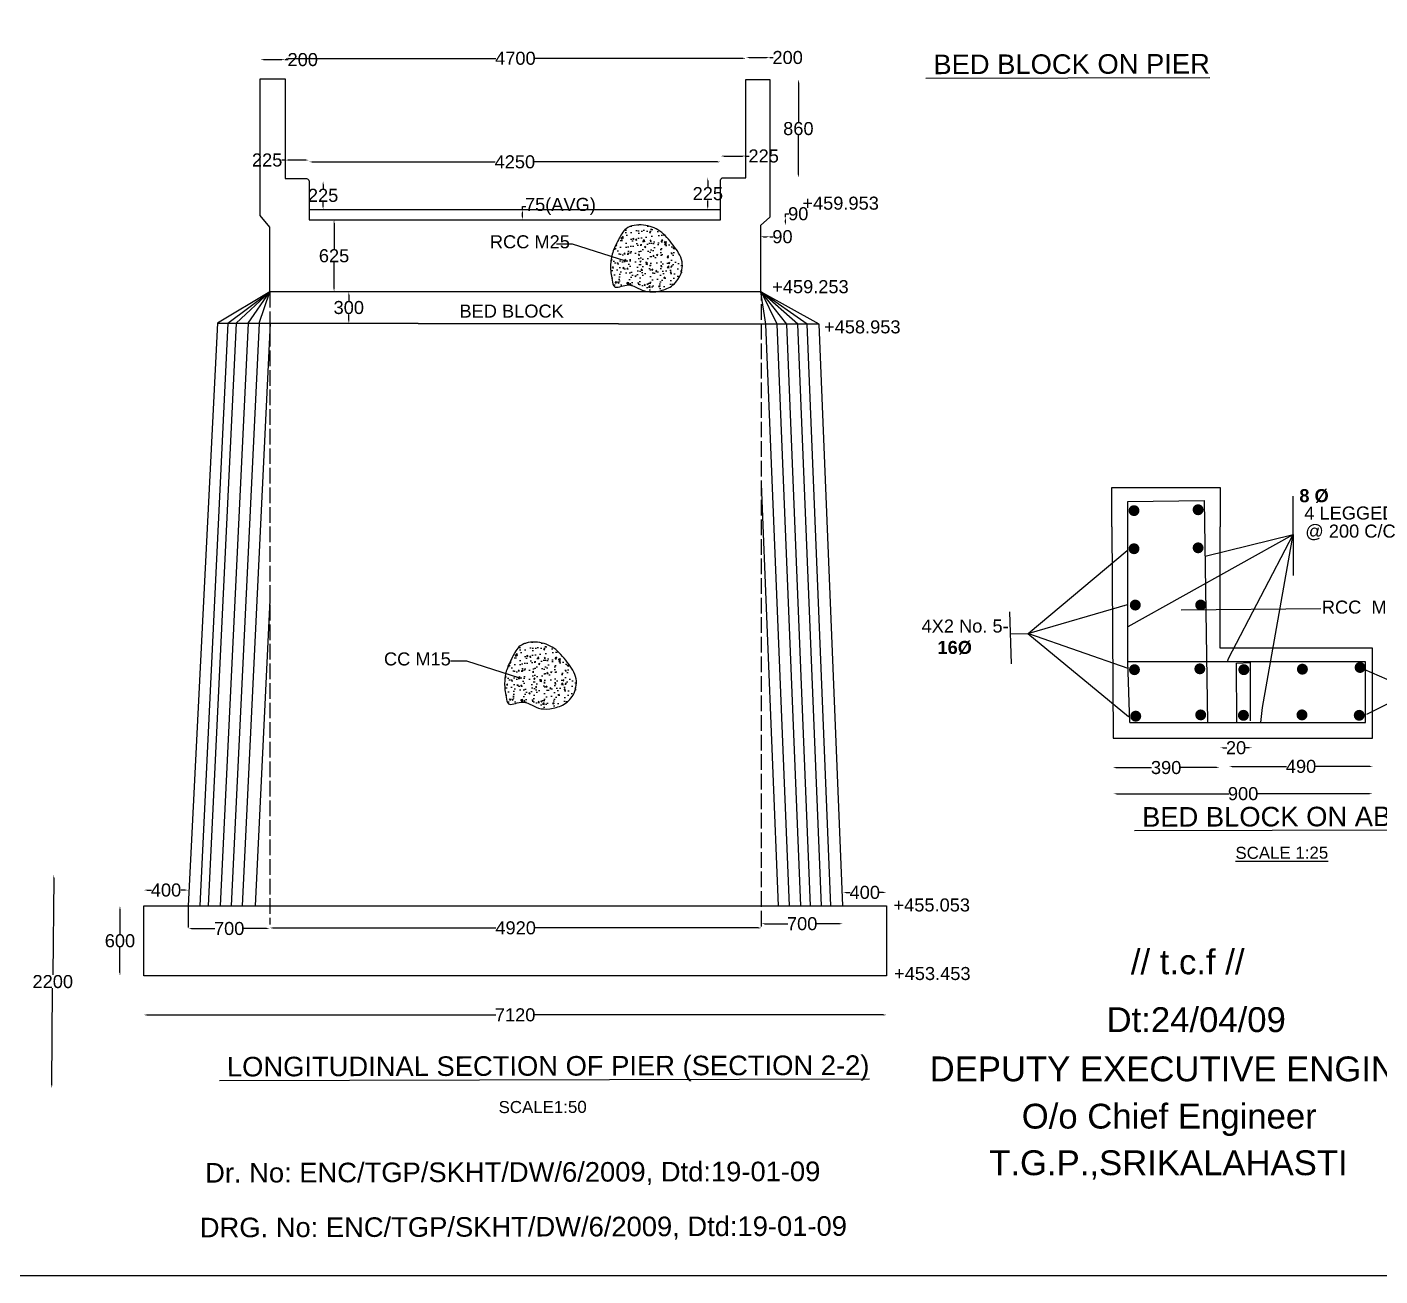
# Model space of a CAD drawing. Header units: inches. Extents: x 297824 to 324792, y -174349 to -157519.
# Drawn here: x 305214 to 315584, y -174349 to -164774 of the extents above; entities that cross this region are included whole.
import ezdxf

# ---------------------------------------------------------------- set-up
doc = ezdxf.new("R2010")
doc.units = ezdxf.units.IN
doc.header["$MEASUREMENT"] = 0
doc.linetypes.add('ACAD_ISO02W100', pattern=[15, 12, -3])
doc.layers.add('DRAWING', color=7, linetype='Continuous')
doc.layers.add('TEXT', color=7, linetype='Continuous')
doc.styles.get("Standard").update_dxf_attribs({"font": 'arial.ttf'})
doc.dimstyles.new('ST100', dxfattribs={"dimtxt": 100, "dimasz": 25, "dimexe": 0, "dimexo": 300, "dimgap": 0.09, "dimtad": 0, "dimtih": 1, "dimtoh": 1, "dimdec": 0, "dimzin": 0, "dimdsep": 46, "dimtxsty": 'Standard', "dimcen": 0, "dimse1": 1, "dimse2": 1, "dimadec": 0, "dimazin": 0, "dimtfac": 1, "dimtdec": 0, "dimtofl": 0, "dimtmove": 0, "dimatfit": 3, "dimfxl": 2000, "dimtolj": 1, "dimtzin": 0, "dimarcsym": 0})

# ---------------------------------------------------------------- blocks, each defined once
blk = doc.blocks.new('*D31')
at = {"layer": 'Defpoints', "color": 0, "ltscale": 0.4, "transparency": 16777216}
for p in [(313534, -170426), (314356, -170428), (314356, -170452)]:
    blk.add_point(p, dxfattribs=at)
at = {"layer": 'DRAWING', "color": 0, "lineweight": -2, "ltscale": 0.4, "transparency": 16777216}
for p, q in [((313559, -170452), (313834, -170452)), ((314331, -170452), (314055, -170452))]:
    blk.add_line(p, q, dxfattribs=at)
at = {"layer": 'DRAWING', "color": 0, "ltscale": 0.4, "transparency": 16777216}
for points in [[(313559, -170448), (313559, -170456), (313534, -170452)], [(314331, -170448), (314331, -170456), (314356, -170452)]]:
    blk.add_solid(points, dxfattribs=at)
at = {"layer": 'DRAWING', "color": 0, "ltscale": 0.4, "transparency": 16777216, "insert": (313945, -170452), "char_height": 100, "attachment_point": 5}
blk.add_mtext('\\A1;390', dxfattribs=at)
blk = doc.blocks.new('*D32')
at = {"layer": 'Defpoints', "color": 0, "ltscale": 0.4, "transparency": 16777216}
for p in [(314426, -170428), (315532, -170419), (315532, -170443)]:
    blk.add_point(p, dxfattribs=at)
at = {"layer": 'DRAWING', "color": 0, "lineweight": -2, "ltscale": 0.4, "transparency": 16777216}
for p, q in [((314451, -170443), (314867, -170443)), ((315507, -170443), (315092, -170443))]:
    blk.add_line(p, q, dxfattribs=at)
at = {"layer": 'DRAWING', "color": 0, "ltscale": 0.4, "transparency": 16777216}
for points in [[(314451, -170439), (314451, -170447), (314426, -170443)], [(315507, -170439), (315507, -170447), (315532, -170443)]]:
    blk.add_solid(points, dxfattribs=at)
at = {"layer": 'DRAWING', "color": 0, "ltscale": 0.4, "transparency": 16777216, "insert": (314979, -170443), "char_height": 100, "attachment_point": 5}
blk.add_mtext('\\A1;490', dxfattribs=at)
blk = doc.blocks.new('*D33')
at = {"layer": 'Defpoints', "color": 0, "ltscale": 0.4, "transparency": 16777216}
for p in [(314358, -170300), (314604, -170292), (314604, -170300)]:
    blk.add_point(p, dxfattribs=at)
at = {"layer": 'DRAWING', "color": 0, "lineweight": -2, "ltscale": 0.4, "transparency": 16777216}
for p, q in [((314383, -170300), (314409, -170300)), ((314579, -170300), (314553, -170300))]:
    blk.add_line(p, q, dxfattribs=at)
at = {"layer": 'DRAWING', "color": 0, "ltscale": 0.4, "transparency": 16777216}
for points in [[(314383, -170296), (314383, -170304), (314358, -170300)], [(314579, -170296), (314579, -170304), (314604, -170300)]]:
    blk.add_solid(points, dxfattribs=at)
at = {"layer": 'DRAWING', "color": 0, "ltscale": 0.4, "transparency": 16777216, "insert": (314481, -170300), "char_height": 100, "attachment_point": 5}
blk.add_mtext('\\A1;20', dxfattribs=at)
blk = doc.blocks.new('*D34')
at = {"layer": 'Defpoints', "color": 0, "ltscale": 0.4, "transparency": 16777216}
for p in [(313543, -170637), (315528, -170624), (315528, -170652)]:
    blk.add_point(p, dxfattribs=at)
at = {"layer": 'DRAWING', "color": 0, "lineweight": -2, "ltscale": 0.4, "transparency": 16777216}
for p, q in [((313568, -170653), (314425, -170652)), ((315503, -170652), (314646, -170652))]:
    blk.add_line(p, q, dxfattribs=at)
at = {"layer": 'DRAWING', "color": 0, "ltscale": 0.4, "transparency": 16777216}
for points in [[(313568, -170648), (313568, -170657), (313543, -170653)], [(315503, -170648), (315503, -170656), (315528, -170652)]]:
    blk.add_solid(points, dxfattribs=at)
at = {"layer": 'DRAWING', "color": 0, "ltscale": 0.4, "transparency": 16777216, "insert": (314535, -170652), "char_height": 100, "attachment_point": 5}
blk.add_mtext('\\A1;900', dxfattribs=at)
blk = doc.blocks.new('*D74')
at = {"layer": 'Defpoints', "color": 0, "ltscale": 0.4, "transparency": 16777216}
for p in [(305357, -171274), (305355, -172910), (305403, -172910)]:
    blk.add_point(p, dxfattribs=at)
at = {"layer": 'DRAWING', "color": 0, "lineweight": -2, "ltscale": 0.4, "transparency": 16777216}
for p, q in [((305418, -171300), (305411, -172041)), ((305403, -172885), (305410, -172144))]:
    blk.add_line(p, q, dxfattribs=at)
at = {"layer": 'DRAWING', "color": 0, "ltscale": 0.4, "transparency": 16777216}
for points in [[(305414, -171300), (305423, -171300), (305419, -171275)], [(305399, -172885), (305407, -172886), (305403, -172910)]]:
    blk.add_solid(points, dxfattribs=at)
at = {"layer": 'DRAWING', "color": 0, "ltscale": 0.4, "transparency": 16777216, "insert": (305411, -172093), "char_height": 100, "attachment_point": 5}
blk.add_mtext('\\A1;2200', dxfattribs=at)
blk = doc.blocks.new('*D84')
at = {"layer": 'Defpoints', "color": 0, "ltscale": 0.4, "transparency": 16777216}
for p in [(307375, -165956), (307483, -165956), (307484, -166174)]:
    blk.add_point(p, dxfattribs=at)
at = {"layer": 'DRAWING', "color": 0, "lineweight": -2, "ltscale": 0.4, "transparency": 16777216}
for p, q in [((307483, -165981), (307483, -166014)), ((307483, -166149), (307483, -166116))]:
    blk.add_line(p, q, dxfattribs=at)
at = {"layer": 'DRAWING', "color": 0, "ltscale": 0.4, "transparency": 16777216}
for points in [[(307479, -165981), (307487, -165981), (307483, -165956)], [(307479, -166149), (307487, -166149), (307483, -166174)]]:
    blk.add_solid(points, dxfattribs=at)
at = {"layer": 'DRAWING', "color": 0, "ltscale": 0.4, "transparency": 16777216, "insert": (307483, -166065), "char_height": 100, "attachment_point": 5}
blk.add_mtext('\\A1;225', dxfattribs=at)
blk = doc.blocks.new('*D85')
at = {"layer": 'Defpoints', "color": 0, "ltscale": 0.4, "transparency": 16777216}
for p in [(307191, -165794), (307191, -165936), (307375, -165956)]:
    blk.add_point(p, dxfattribs=at)
at = {"layer": 'DRAWING', "color": 0, "lineweight": -2, "ltscale": 0.4, "transparency": 16777216}
for p, q in [((307191, -165794), (307166, -165794)), ((307350, -165794), (307216, -165794))]:
    blk.add_line(p, q, dxfattribs=at)
at = {"layer": 'DRAWING', "color": 0, "ltscale": 0.4, "transparency": 16777216}
for points in [[(307216, -165790), (307216, -165798), (307191, -165794)], [(307350, -165790), (307350, -165798), (307375, -165794)]]:
    blk.add_solid(points, dxfattribs=at)
at = {"layer": 'DRAWING', "color": 0, "ltscale": 0.4, "transparency": 16777216, "insert": (307054, -165794), "char_height": 100, "attachment_point": 5}
blk.add_mtext('\\A1;225', dxfattribs=at)
blk = doc.blocks.new('*D86')
at = {"layer": 'Defpoints', "color": 0, "ltscale": 0.4, "transparency": 16777216}
for p in [(307375, -165794), (310530, -165808), (310530, -165949)]:
    blk.add_point(p, dxfattribs=at)
at = {"layer": 'DRAWING', "color": 0, "lineweight": -2, "ltscale": 0.4, "transparency": 16777216}
for p, q in [((307400, -165808), (308802, -165808)), ((310505, -165808), (309104, -165808))]:
    blk.add_line(p, q, dxfattribs=at)
at = {"layer": 'DRAWING', "color": 0, "ltscale": 0.4, "transparency": 16777216}
for points in [[(307400, -165804), (307400, -165812), (307375, -165808)], [(310505, -165804), (310505, -165812), (310530, -165808)]]:
    blk.add_solid(points, dxfattribs=at)
at = {"layer": 'DRAWING', "color": 0, "ltscale": 0.4, "transparency": 16777216, "insert": (308953, -165808), "char_height": 100, "attachment_point": 5}
blk.add_mtext('\\A1;4250', dxfattribs=at)
blk = doc.blocks.new('*D87')
at = {"layer": 'Defpoints', "color": 0, "ltscale": 0.4, "transparency": 16777216}
for p in [(310530, -165808), (310724, -165763), (310724, -165808)]:
    blk.add_point(p, dxfattribs=at)
at = {"layer": 'DRAWING', "color": 0, "lineweight": -2, "ltscale": 0.4, "transparency": 16777216}
for p, q in [((310555, -165763), (310699, -165763)), ((310724, -165763), (310749, -165763))]:
    blk.add_line(p, q, dxfattribs=at)
at = {"layer": 'DRAWING', "color": 0, "ltscale": 0.4, "transparency": 16777216}
for points in [[(310555, -165759), (310555, -165767), (310530, -165763)], [(310699, -165759), (310699, -165767), (310724, -165763)]]:
    blk.add_solid(points, dxfattribs=at)
at = {"layer": 'DRAWING', "color": 0, "ltscale": 0.4, "transparency": 16777216, "insert": (310860, -165763), "char_height": 100, "attachment_point": 5}
blk.add_mtext('\\A1;225', dxfattribs=at)
blk = doc.blocks.new('*D88')
at = {"layer": 'Defpoints', "color": 0, "ltscale": 0.4, "transparency": 16777216}
for p in [(310432, -165929), (310550, -165929), (310480, -166174)]:
    blk.add_point(p, dxfattribs=at)
at = {"layer": 'DRAWING', "color": 0, "lineweight": -2, "ltscale": 0.4, "transparency": 16777216}
for p, q in [((310432, -165954), (310432, -166000)), ((310432, -166149), (310432, -166103))]:
    blk.add_line(p, q, dxfattribs=at)
at = {"layer": 'DRAWING', "color": 0, "ltscale": 0.4, "transparency": 16777216}
for points in [[(310427, -165954), (310436, -165954), (310432, -165929)], [(310427, -166149), (310436, -166149), (310432, -166174)]]:
    blk.add_solid(points, dxfattribs=at)
at = {"layer": 'DRAWING', "color": 0, "ltscale": 0.4, "transparency": 16777216, "insert": (310432, -166052), "char_height": 100, "attachment_point": 5}
blk.add_mtext('\\A1;225', dxfattribs=at)
blk = doc.blocks.new('*D89')
at = {"layer": 'Defpoints', "color": 0, "ltscale": 0.4, "transparency": 16777216}
for p in [(307567, -166252), (307578, -166252), (307578, -166804)]:
    blk.add_point(p, dxfattribs=at)
at = {"layer": 'DRAWING', "color": 0, "lineweight": -2, "ltscale": 0.4, "transparency": 16777216}
for p, q in [((307567, -166277), (307567, -166477)), ((307567, -166779), (307567, -166579))]:
    blk.add_line(p, q, dxfattribs=at)
at = {"layer": 'DRAWING', "color": 0, "ltscale": 0.4, "transparency": 16777216}
for points in [[(307563, -166277), (307571, -166277), (307567, -166252)], [(307563, -166779), (307571, -166779), (307567, -166804)]]:
    blk.add_solid(points, dxfattribs=at)
at = {"layer": 'DRAWING', "color": 0, "ltscale": 0.4, "transparency": 16777216, "insert": (307567, -166528), "char_height": 100, "attachment_point": 5}
blk.add_mtext('\\A1;625', dxfattribs=at)
blk = doc.blocks.new('*D90')
at = {"layer": 'Defpoints', "color": 0, "ltscale": 0.4, "transparency": 16777216}
for p in [(307635, -166804), (307680, -166804), (307635, -167047)]:
    blk.add_point(p, dxfattribs=at)
at = {"layer": 'DRAWING', "color": 0, "lineweight": -2, "ltscale": 0.4, "transparency": 16777216}
for p, q in [((307680, -166829), (307680, -166874)), ((307680, -167022), (307680, -166977))]:
    blk.add_line(p, q, dxfattribs=at)
at = {"layer": 'DRAWING', "color": 0, "ltscale": 0.4, "transparency": 16777216}
for points in [[(307676, -166829), (307685, -166829), (307680, -166804)], [(307676, -167022), (307685, -167022), (307680, -167047)]]:
    blk.add_solid(points, dxfattribs=at)
at = {"layer": 'DRAWING', "color": 0, "ltscale": 0.4, "transparency": 16777216, "insert": (307680, -166925), "char_height": 100, "attachment_point": 5}
blk.add_mtext('\\A1;300', dxfattribs=at)
blk = doc.blocks.new('*D91')
at = {"layer": 'Defpoints', "color": 0, "ltscale": 0.4, "transparency": 16777216}
for p in [(307191, -165024), (307002, -165171), (307191, -165171)]:
    blk.add_point(p, dxfattribs=at)
at = {"layer": 'DRAWING', "color": 0, "lineweight": -2, "ltscale": 0.4, "transparency": 16777216}
for p, q in [((307027, -165024), (307166, -165024)), ((307191, -165024), (307216, -165024))]:
    blk.add_line(p, q, dxfattribs=at)
at = {"layer": 'DRAWING', "color": 0, "ltscale": 0.4, "transparency": 16777216}
for points in [[(307027, -165020), (307027, -165028), (307002, -165024)], [(307166, -165020), (307166, -165028), (307191, -165024)]]:
    blk.add_solid(points, dxfattribs=at)
at = {"layer": 'DRAWING', "color": 0, "ltscale": 0.4, "transparency": 16777216, "insert": (307327, -165024), "char_height": 100, "attachment_point": 5}
blk.add_mtext('\\A1;200', dxfattribs=at)
blk = doc.blocks.new('*D92')
at = {"layer": 'Defpoints', "color": 0, "ltscale": 0.4, "transparency": 16777216}
for p in [(310724, -165014), (307191, -165176), (310724, -165176)]:
    blk.add_point(p, dxfattribs=at)
at = {"layer": 'DRAWING', "color": 0, "lineweight": -2, "ltscale": 0.4, "transparency": 16777216}
for p, q in [((307216, -165014), (308806, -165014)), ((310699, -165014), (309109, -165014))]:
    blk.add_line(p, q, dxfattribs=at)
at = {"layer": 'DRAWING', "color": 0, "ltscale": 0.4, "transparency": 16777216}
for points in [[(307216, -165009), (307216, -165018), (307191, -165014)], [(310699, -165009), (310699, -165018), (310724, -165014)]]:
    blk.add_solid(points, dxfattribs=at)
at = {"layer": 'DRAWING', "color": 0, "ltscale": 0.4, "transparency": 16777216, "insert": (308957, -165014), "char_height": 100, "attachment_point": 5}
blk.add_mtext('\\A1;4700', dxfattribs=at)
blk = doc.blocks.new('*D93')
at = {"layer": 'Defpoints', "color": 0, "ltscale": 0.4, "transparency": 16777216}
for p in [(310908, -165008), (310724, -165176), (310908, -165176)]:
    blk.add_point(p, dxfattribs=at)
at = {"layer": 'DRAWING', "color": 0, "lineweight": -2, "ltscale": 0.4, "transparency": 16777216}
for p, q in [((310749, -165008), (310883, -165008)), ((310908, -165008), (310933, -165008))]:
    blk.add_line(p, q, dxfattribs=at)
at = {"layer": 'DRAWING', "color": 0, "ltscale": 0.4, "transparency": 16777216}
for points in [[(310749, -165004), (310749, -165012), (310724, -165008)], [(310883, -165004), (310883, -165012), (310908, -165008)]]:
    blk.add_solid(points, dxfattribs=at)
at = {"layer": 'DRAWING', "color": 0, "ltscale": 0.4, "transparency": 16777216, "insert": (311044, -165008), "char_height": 100, "attachment_point": 5}
blk.add_mtext('\\A1;200', dxfattribs=at)
blk = doc.blocks.new('*D94')
at = {"layer": 'Defpoints', "color": 0, "ltscale": 0.4, "transparency": 16777216}
for p in [(310724, -165176), (310724, -165929), (311126, -165929)]:
    blk.add_point(p, dxfattribs=at)
at = {"layer": 'DRAWING', "color": 0, "lineweight": -2, "ltscale": 0.4, "transparency": 16777216}
for p, q in [((311126, -165201), (311126, -165501)), ((311126, -165904), (311126, -165604))]:
    blk.add_line(p, q, dxfattribs=at)
at = {"layer": 'DRAWING', "color": 0, "ltscale": 0.4, "transparency": 16777216}
for points in [[(311122, -165201), (311131, -165201), (311126, -165176)], [(311122, -165904), (311131, -165904), (311126, -165929)]]:
    blk.add_solid(points, dxfattribs=at)
at = {"layer": 'DRAWING', "color": 0, "ltscale": 0.4, "transparency": 16777216, "insert": (311126, -165553), "char_height": 100, "attachment_point": 5}
blk.add_mtext('\\A1;860', dxfattribs=at)
blk = doc.blocks.new('*D95')
at = {"layer": 'Defpoints', "color": 0, "ltscale": 0.4, "transparency": 16777216}
for p in [(306109, -171391), (306109, -171511), (306450, -171511)]:
    blk.add_point(p, dxfattribs=at)
at = {"layer": 'DRAWING', "color": 0, "lineweight": -2, "ltscale": 0.4, "transparency": 16777216}
for p, q in [((306134, -171391), (306167, -171391)), ((306425, -171391), (306392, -171391))]:
    blk.add_line(p, q, dxfattribs=at)
at = {"layer": 'DRAWING', "color": 0, "ltscale": 0.4, "transparency": 16777216}
for points in [[(306134, -171387), (306134, -171395), (306109, -171391)], [(306425, -171387), (306425, -171395), (306450, -171391)]]:
    blk.add_solid(points, dxfattribs=at)
at = {"layer": 'DRAWING', "color": 0, "ltscale": 0.4, "transparency": 16777216, "insert": (306279, -171391), "char_height": 100, "attachment_point": 5}
blk.add_mtext('\\A1;400', dxfattribs=at)
blk = doc.blocks.new('*D96')
at = {"layer": 'Defpoints', "color": 0, "ltscale": 0.4, "transparency": 16777216}
for p in [(311802, -171409), (311467, -171511), (311802, -171511)]:
    blk.add_point(p, dxfattribs=at)
at = {"layer": 'DRAWING', "color": 0, "lineweight": -2, "ltscale": 0.4, "transparency": 16777216}
for p, q in [((311492, -171409), (311522, -171409)), ((311777, -171409), (311747, -171409))]:
    blk.add_line(p, q, dxfattribs=at)
at = {"layer": 'DRAWING', "color": 0, "ltscale": 0.4, "transparency": 16777216}
for points in [[(311492, -171405), (311492, -171413), (311467, -171409)], [(311777, -171405), (311777, -171413), (311802, -171409)]]:
    blk.add_solid(points, dxfattribs=at)
at = {"layer": 'DRAWING', "color": 0, "ltscale": 0.4, "transparency": 16777216, "insert": (311635, -171409), "char_height": 100, "attachment_point": 5}
blk.add_mtext('\\A1;400', dxfattribs=at)
blk = doc.blocks.new('*D97')
at = {"layer": 'Defpoints', "color": 0, "ltscale": 0.4, "transparency": 16777216}
for p in [(311467, -171511), (310843, -171670), (311467, -171649)]:
    blk.add_point(p, dxfattribs=at)
at = {"layer": 'DRAWING', "color": 0, "lineweight": -2, "ltscale": 0.4, "transparency": 16777216}
for p, q in [((310868, -171649), (311045, -171649)), ((311442, -171649), (311265, -171649))]:
    blk.add_line(p, q, dxfattribs=at)
at = {"layer": 'DRAWING', "color": 0, "ltscale": 0.4, "transparency": 16777216}
for points in [[(310868, -171645), (310868, -171653), (310843, -171649)], [(311442, -171645), (311442, -171653), (311467, -171649)]]:
    blk.add_solid(points, dxfattribs=at)
at = {"layer": 'DRAWING', "color": 0, "ltscale": 0.4, "transparency": 16777216, "insert": (311155, -171649), "char_height": 100, "attachment_point": 5}
blk.add_mtext('\\A1;700', dxfattribs=at)
blk = doc.blocks.new('*D98')
at = {"layer": 'Defpoints', "color": 0, "ltscale": 0.4, "transparency": 16777216}
for p in [(307075, -171655), (310843, -171649), (310843, -171681)]:
    blk.add_point(p, dxfattribs=at)
at = {"layer": 'DRAWING', "color": 0, "lineweight": -2, "ltscale": 0.4, "transparency": 16777216}
for p, q in [((307100, -171681), (308808, -171681)), ((310818, -171681), (309110, -171681))]:
    blk.add_line(p, q, dxfattribs=at)
at = {"layer": 'DRAWING', "color": 0, "ltscale": 0.4, "transparency": 16777216}
for points in [[(307100, -171677), (307100, -171686), (307075, -171681)], [(310818, -171677), (310818, -171686), (310843, -171681)]]:
    blk.add_solid(points, dxfattribs=at)
at = {"layer": 'DRAWING', "color": 0, "ltscale": 0.4, "transparency": 16777216, "insert": (308959, -171681), "char_height": 100, "attachment_point": 5}
blk.add_mtext('\\A1;4920', dxfattribs=at)
blk = doc.blocks.new('*D99')
at = {"layer": 'Defpoints', "color": 0, "ltscale": 0.4, "transparency": 16777216}
for p in [(306450, -171678), (306450, -171686), (307075, -171681)]:
    blk.add_point(p, dxfattribs=at)
at = {"layer": 'DRAWING', "color": 0, "lineweight": -2, "ltscale": 0.4, "transparency": 16777216}
for p, q in [((306475, -171686), (306653, -171686)), ((307050, -171686), (306873, -171686))]:
    blk.add_line(p, q, dxfattribs=at)
at = {"layer": 'DRAWING', "color": 0, "ltscale": 0.4, "transparency": 16777216}
for points in [[(306475, -171682), (306475, -171690), (306450, -171686)], [(307050, -171682), (307050, -171690), (307075, -171686)]]:
    blk.add_solid(points, dxfattribs=at)
at = {"layer": 'DRAWING', "color": 0, "ltscale": 0.4, "transparency": 16777216, "insert": (306763, -171686), "char_height": 100, "attachment_point": 5}
blk.add_mtext('\\A1;700', dxfattribs=at)
blk = doc.blocks.new('*D100')
at = {"layer": 'Defpoints', "color": 0, "ltscale": 0.4, "transparency": 16777216}
for p in [(306109, -171511), (305926, -172049), (306109, -172049)]:
    blk.add_point(p, dxfattribs=at)
at = {"layer": 'DRAWING', "color": 0, "lineweight": -2, "ltscale": 0.4, "transparency": 16777216}
for p, q in [((305926, -171536), (305926, -171729)), ((305926, -172024), (305926, -171831))]:
    blk.add_line(p, q, dxfattribs=at)
at = {"layer": 'DRAWING', "color": 0, "ltscale": 0.4, "transparency": 16777216}
for points in [[(305922, -171536), (305930, -171536), (305926, -171511)], [(305922, -172024), (305930, -172024), (305926, -172049)]]:
    blk.add_solid(points, dxfattribs=at)
at = {"layer": 'DRAWING', "color": 0, "ltscale": 0.4, "transparency": 16777216, "insert": (305926, -171780), "char_height": 100, "attachment_point": 5}
blk.add_mtext('\\A1;600', dxfattribs=at)
blk = doc.blocks.new('*D101')
at = {"layer": 'Defpoints', "color": 0, "ltscale": 0.4, "transparency": 16777216}
for p in [(306109, -172049), (311802, -172049), (311802, -172348)]:
    blk.add_point(p, dxfattribs=at)
at = {"layer": 'DRAWING', "color": 0, "lineweight": -2, "ltscale": 0.4, "transparency": 16777216}
for p, q in [((306134, -172348), (308806, -172348)), ((311777, -172348), (309104, -172348))]:
    blk.add_line(p, q, dxfattribs=at)
at = {"layer": 'DRAWING', "color": 0, "ltscale": 0.4, "transparency": 16777216}
for points in [[(306134, -172344), (306134, -172353), (306109, -172348)], [(311777, -172344), (311777, -172353), (311802, -172348)]]:
    blk.add_solid(points, dxfattribs=at)
at = {"layer": 'DRAWING', "color": 0, "ltscale": 0.4, "transparency": 16777216, "insert": (308955, -172348), "char_height": 100, "attachment_point": 5}
blk.add_mtext('\\A1;7120', dxfattribs=at)
blk = doc.blocks.new('*D102')
at = {"layer": 'Defpoints', "color": 0, "ltscale": 0.4, "transparency": 16777216}
for p in [(308841, -166174), (309011, -166174), (308841, -166252)]:
    blk.add_point(p, dxfattribs=at)
at = {"layer": 'DRAWING', "color": 0, "lineweight": -2, "ltscale": 0.4, "transparency": 16777216}
for p, q in [((309011, -166174), (309011, -166149)), ((309011, -166149), (309036, -166149)), ((309011, -166227), (309011, -166199))]:
    blk.add_line(p, q, dxfattribs=at)
at = {"layer": 'DRAWING', "color": 0, "ltscale": 0.4, "transparency": 16777216}
for points in [[(309007, -166199), (309015, -166199), (309011, -166174)], [(309007, -166227), (309015, -166227), (309011, -166252)]]:
    blk.add_solid(points, dxfattribs=at)
at = {"layer": 'DRAWING', "color": 0, "ltscale": 0.4, "transparency": 16777216, "insert": (309302, -166149), "char_height": 100, "attachment_point": 5}
blk.add_mtext('\\A1;75(AVG)', dxfattribs=at)
blk = doc.blocks.new('*D103')
at = {"layer": 'Defpoints', "color": 0, "ltscale": 0.4, "transparency": 16777216}
for p in [(310835, -166296), (310908, -166231), (311028, -166231)]:
    blk.add_point(p, dxfattribs=at)
at = {"layer": 'DRAWING', "color": 0, "lineweight": -2, "ltscale": 0.4, "transparency": 16777216}
for p, q in [((311028, -166231), (311028, -166206)), ((311028, -166206), (311053, -166206)), ((311028, -166271), (311028, -166256))]:
    blk.add_line(p, q, dxfattribs=at)
at = {"layer": 'DRAWING', "color": 0, "ltscale": 0.4, "transparency": 16777216}
for points in [[(311024, -166256), (311032, -166256), (311028, -166231)], [(311024, -166271), (311032, -166271), (311028, -166296)]]:
    blk.add_solid(points, dxfattribs=at)
at = {"layer": 'DRAWING', "color": 0, "ltscale": 0.4, "transparency": 16777216, "insert": (311125, -166206), "char_height": 100, "attachment_point": 5}
blk.add_mtext('\\A1;90', dxfattribs=at)
blk = doc.blocks.new('*D104')
at = {"layer": 'Defpoints', "color": 0, "ltscale": 0.4, "transparency": 16777216}
for p in [(310835, -166296), (310908, -166231), (310908, -166382)]:
    blk.add_point(p, dxfattribs=at)
at = {"layer": 'DRAWING', "color": 0, "lineweight": -2, "ltscale": 0.4, "transparency": 16777216}
for p, q in [((310860, -166382), (310883, -166382)), ((310908, -166382), (310933, -166382))]:
    blk.add_line(p, q, dxfattribs=at)
at = {"layer": 'DRAWING', "color": 0, "ltscale": 0.4, "transparency": 16777216}
for points in [[(310860, -166378), (310860, -166386), (310835, -166382)], [(310883, -166378), (310883, -166386), (310908, -166382)]]:
    blk.add_solid(points, dxfattribs=at)
at = {"layer": 'DRAWING', "color": 0, "ltscale": 0.4, "transparency": 16777216, "insert": (311004, -166382), "char_height": 100, "attachment_point": 5}
blk.add_mtext('\\A1;90', dxfattribs=at)

msp = doc.modelspace()

# ---------------------------------------------------------------- hatches: boundary and pattern name
at = {"layer": 'DRAWING', "ltscale": 0.4}
h = msp.add_hatch(dxfattribs=at)
h.set_pattern_fill('AR-CONC', color=256, scale=15.420849, angle=0.1412, style=0)
h.set_pattern_definition([(50.141203, (-2031832.87, 1055429.35), (110.631124, -9.404295), [11.565637, -127.2220063]), (355.141203, (-2031832.87, 1055429.35), (-21.682432, 115.9413316), [9.2525095, -101.777605]), (100.592603, (-2031823.65, 1055428.57), (88.948774, 106.5369663), [9.8292786, -108.122068]), (46.325403, (-2031832.94, 1055460.2), (164.640037, -25.118766), [17.348455, -190.833009]), (96.776803, (-2031819.22, 1055458.1), (143.762285, 150.572001), [14.743918, -162.183076]), (351.325403, (-2031832.94, 1055460.2), (143.762168, 150.572114), [13.878764, -152.666408]), (21.141203, (-2031817.505, 1055452.52), (92.2008684, -61.860215), [11.565637, -127.2220063]), (326.141203, (-2031817.5, 1055452.52), (37.2455905, 111.916425), [9.2525095, -101.777605]), (71.592603, (-2031809.82, 1055447.37), (129.446497, 50.056109), [9.8292786, -108.122068]), (37.641203, (-2031832.87, 1055429.354), (1.74863426, 51.3395247), [0, -100.543937, 0, -103.31969, 0, -102.1631262]), (7.641203, (-2031832.87, 1055429.354), (40.4175413, 60.9214278), [0, -58.9076441, 0, -98.2308097, 0, -38.9376443]), (327.641203, (-2031867.257, 1055429.27), (82.3282749, -3.2752683), [0, -38.5521231, 0, -120.2826241, 0, -159.6057897]), (317.641203, (-2031882.68, 1055429.23), (89.893943, 15.6586256), [0, -50.11776, 0, -79.879999, 0, -113.343242])])
edge = h.paths.add_edge_path()
edge.add_spline(control_points=[(310033, -166804.1), (310003.2, -166804.8), (309924.4, -166806.6), (309836.4, -166721.1), (309713, -166792.6), (309692.6, -166689.8), (309680.8, -166609.4), (309698.2, -166499), (309745.4, -166407.8), (309801.4, -166297.6), (309941.4, -166282.5), (310075.8, -166330.4), (310165.3, -166443.4), (310252.2, -166562), (310224.1, -166700), (310136.5, -166781.8), (310066, -166796.9), (310032.3, -166804.1)], knot_values=[0, 0, 0, 0, 11.346759, 29.9353967, 42.1491997, 49.0017162, 63.2652715, 76.6606591, 90.5446923, 103.9898044, 121.6075457, 138.8080048, 158.082761, 176.8054394, 193.253562, 207.6708332, 220.9200686, 220.9200686, 220.9200686, 220.9200686], degree=3, periodic=0)
for points in [[(313656.6, -168481.8, 1), (313740.9, -168481.7, 1)], [(314147.9, -168475.1, 1), (314232.3, -168475, 1)], [(313656.6, -168773.6, 1), (313740.9, -168773.6, 1)], [(314147.9, -168766.9, 1), (314232.3, -168766.9, 1)], [(313666.5, -169205.5, 1), (313750.9, -169205.5, 1)], [(314167.7, -169205.4, 1), (314252, -169205.3, 1)], [(314161.1, -169694.5, 1), (314245.5, -169694.5, 1)], [(315389.4, -169684.3, 1), (315473.8, -169684.3, 1)], [(313659.9, -169701.2, 1), (313744.3, -169701.2, 1)], [(314498.5, -169701, 1), (314582.9, -169700.9, 1)], [(314947.2, -169697.6, 1), (315031.6, -169697.5, 1)], [(313669.9, -170057.9, 1), (313754.3, -170057.8, 1)], [(314167.8, -170047.9, 1), (314252.1, -170047.9, 1)], [(314495.3, -170051.1, 1), (314579.7, -170051, 1)], [(314944.1, -170047.7, 1), (315028.4, -170047.6, 1)], [(315383, -170050.8, 1), (315467.4, -170050.8, 1)]]:
    msp.add_hatch(color=256, dxfattribs=at).paths.add_polyline_path(points)
h = msp.add_hatch(dxfattribs=at)
h.set_pattern_fill('AR-CONC', color=256, scale=15.420849, angle=0.1412, style=0)
h.set_pattern_definition([(50.141203, (-2032644.61, 1052231.07), (110.631124, -9.404295), [11.565637, -127.2220063]), (355.141203, (-2032644.61, 1052231.07), (-21.682432, 115.9413316), [9.2525095, -101.777605]), (100.592603, (-2032635.39, 1052230.28), (88.948774, 106.5369663), [9.8292786, -108.122068]), (46.325403, (-2032644.69, 1052261.91), (164.640037, -25.118766), [17.348455, -190.833009]), (96.776803, (-2032630.97, 1052259.82), (143.762285, 150.572001), [14.743918, -162.183076]), (351.325403, (-2032644.69, 1052261.9), (143.762168, 150.572114), [13.878764, -152.666408]), (21.141203, (-2032629.25, 1052254.24), (92.2008684, -61.860215), [11.565637, -127.2220063]), (326.141203, (-2032629.25, 1052254.24), (37.2455905, 111.916425), [9.2525095, -101.777605]), (71.592603, (-2032621.56, 1052249.08), (129.446497, 50.056109), [9.8292786, -108.122068]), (37.641203, (-2032644.61, 1052231.067), (1.74863426, 51.3395247), [0, -100.543937, 0, -103.31969, 0, -102.1631262]), (7.641203, (-2032644.61, 1052231.067), (40.4175413, 60.9214278), [0, -58.9076441, 0, -98.2308097, 0, -38.9376443]), (327.641203, (-2032679, 1052230.98), (82.3282749, -3.2752683), [0, -38.5521231, 0, -120.2826241, 0, -159.6057897]), (317.641203, (-2032694.42, 1052230.944), (89.893943, 15.6586256), [0, -50.11776, 0, -79.879999, 0, -113.343242])])
edge = h.paths.add_edge_path()
edge.add_spline(control_points=[(309221.3, -170002.4), (309191.5, -170003.1), (309112.7, -170004.9), (309024.6, -169919.4), (308901.2, -169990.9), (308880.8, -169888), (308869.1, -169807.7), (308886.4, -169697.3), (308933.7, -169606.1), (308989.6, -169495.9), (309129.7, -169480.8), (309264.1, -169528.7), (309353.6, -169641.7), (309440.5, -169760.3), (309412.4, -169898.3), (309324.8, -169980.1), (309254.3, -169995.2), (309220.6, -170002.4)], knot_values=[0, 0, 0, 0, 11.346759, 29.9353967, 42.1491997, 49.0017162, 63.2652715, 76.6606591, 90.5446923, 103.9898044, 121.6075457, 138.8080048, 158.082761, 176.8054394, 193.253562, 207.6708332, 220.9200686, 220.9200686, 220.9200686, 220.9200686], degree=3, periodic=0)

# ---------------------------------------------------------------- linework, layer by layer
at = {"layer": 'DRAWING'}
for p, q in [((314236.9, -168403.5), (314261.4, -170105.6)), ((313652.5, -169640.5), (313652.1, -168411.9)), ((313528.5, -168606.6), (313539.5, -170227.3)), ((314359.9, -169537.3), (314359.6, -168606.4)), ((314359.6, -168606.4), (314359.6, -168606.4)), ((315527.4, -169536.9), (314359.9, -169537.3)), ((315527.6, -170226.7), (315527.4, -169536.9)), ((315473, -169639.9), (313652.5, -169640.5)), ((315473.1, -170093.8), (315473, -169639.9)), ((313666.5, -170105.7), (315473.1, -170105.2)), ((315473.1, -170105.2), (315473.1, -170093.8)), ((313539.5, -170227.3), (315527.6, -170226.7))]:
    msp.add_line(p, q, dxfattribs=at)
at = {"layer": 'DRAWING', "ltscale": 0.4}
for points in [[(297824.2, -157519.2), (324223.9, -157519.2), (324223.9, -174349.4), (297824.2, -174349.4)], [(306674.8, -167045.3), (311284.2, -167051.3), (310839.4, -166804.1), (307075.2, -166804.1)], [(306449.9, -171510.6), (311467.2, -171510.6), (311284.2, -167051.3), (306674.8, -167045.3)], [(306108.7, -171510.6), (311801.9, -171510.6), (311801.9, -172048.9), (306108.7, -172048.9)]]:
    msp.add_lwpolyline(points, close=True, dxfattribs=at)
msp.add_lwpolyline([(307075.2, -166804.1), (307075.2, -166309.1), (307001.6, -166219.1), (307001.6, -165170.7), (307191.2, -165170.7), (307191.2, -165936.5), (307329.8, -165936.5), (307355.4, -165936.5, -0.4142136), (307375.4, -165956.5), (307375.4, -166251.5), (310530.3, -166251.5), (310530.3, -165949, -0.4142136), (310550.3, -165929), (310723.6, -165929), (310723.6, -165176), (310907.8, -165176), (310907.8, -166230.6), (310834.7, -166295.8), (310834.7, -166804.1)], format="xyb", dxfattribs=at)
for points in [[(307375.4, -166174.1), (310530.3, -166174.1)], [(306752.6, -167045.4), (307075.2, -166804.1)], [(306817.2, -167045.5), (307075.2, -166804.1)], [(306908, -167045.4), (307075.2, -166804.1)], [(306991.8, -167045.4), (307075.2, -166804.1)], [(310875.5, -167051.2), (310839.4, -166804.1)], [(311193.1, -167051.2), (310842.8, -166806)], [(311122.3, -167051.2), (310842.8, -166806)], [(311037.3, -167051.2), (310842.8, -166806)], [(310963.9, -167051.2), (310842.8, -166806)], [(306752.6, -167045.4), (306538.7, -171510.6)], [(306817.2, -167045.4), (306603.3, -171510.6)], [(306908, -167045.4), (306694.1, -171510.6)], [(306991.8, -167045.4), (306777.9, -171510.6)], [(307077.4, -167045.4), (306863.5, -171510.6)], [(311057.3, -171510.6), (310875.5, -167051.2)], [(311145.8, -171510.6), (310963.9, -167051.2)], [(311219.2, -171510.6), (311037.3, -167051.2)], [(311304.2, -171510.6), (311122.3, -167051.2)], [(311375, -171510.6), (311193.1, -167051.2)], [(310974.7, -171510.6), (310842.8, -168277.3)], [(313528.5, -168606.6), (313528.5, -168304.1), (314359.5, -168304.1), (314359.6, -168606.4)], [(313652.1, -168411.9), (314236.9, -168403.5)], [(307075.2, -169167.3), (306963, -171510.6)], [(312758.8, -169655.9), (312748.2, -169258.5)], [(314488, -170101.9), (314484.9, -169652.1), (314587.9, -169646.2), (314588.1, -170093.1)], [(306449.9, -171510.6), (306449.9, -171678)]]:
    msp.add_lwpolyline(points, dxfattribs=at)
at = {"layer": 'DRAWING', "linetype": 'ACAD_ISO02W100', "ltscale": 10}
for points in [[(307075.2, -166804.1), (307075.2, -171655.1)], [(310842.8, -171669.7), (310842.8, -166804.1)]]:
    msp.add_lwpolyline(points, dxfattribs=at)
at = {"layer": 'DRAWING'}
msp.add_lwpolyline([(313666.5, -170105.7), (313652.5, -169640.5)], dxfattribs=at)
at = {"layer": 'DRAWING', "ltscale": 0.4}
for points in [[(310032.3, -166804.1), (310130, -166774.1), (310210.5, -166697.5), (310234.3, -166573), (310166, -166445.8), (310063.7, -166338), (309938.9, -166293), (309805.8, -166320.2), (309746.5, -166405.3), (309702.9, -166503), (309686.1, -166604.9), (309697.7, -166714.3), (309716.3, -166763.8), (309809.7, -166752.2), (309945.8, -166797.2), (310033, -166804.1)], [(309220.6, -170002.4), (309318.2, -169972.4), (309398.8, -169895.8), (309422.5, -169771.3), (309354.2, -169644.1), (309251.9, -169536.3), (309127.2, -169491.3), (308994.1, -169518.5), (308934.8, -169603.6), (308891.1, -169701.3), (308874.4, -169803.2), (308886, -169912.6), (308904.5, -169962.1), (308998, -169950.5), (309134.1, -169995.5), (309221.3, -170002.4)]]:
    msp.add_spline(points, degree=3, dxfattribs=at)

# ---------------------------------------------------------------- texts
at = {"layer": 'DRAWING', "color": 7}
for s, p in [(' +459.953', (311117.8, -166174.5)), (' RCC M25', (308722.7, -166470.5)), (' +459.253', (310886.4, -166814.7)), ('BED BLOCK', (308528.4, -167001.9)), (' +458.953', (311283.9, -167122.9)), (' 4 LEGGED STIRRUPS', (314965.4, -168550.2)), (' @ 200 C/C', (314972.6, -168688.8)), (' RCC  M25 Gr.', (315099.7, -169271.3)), (' 4X2 No. 5-', (312031.6, -169416.5)), (' CC M15', (307910.9, -169668.8)), (' +455.053', (311816.4, -171555.1)), (' +453.453', (311820.6, -172080.8))]:
    msp.add_text(s, height=100, rotation=0.01749, dxfattribs=at).set_placement(p)
at = {"layer": 'DRAWING', "color": 7, "char_height": 100, "width": 0.000000000124, "attachment_point": 1, "rotation": 0.01749}
for s, insert in [('{\\fArial|b1|i0|c0|p34;8 Ø}', (314965.9, -168317.1)), ('{\\fArial|b1|i0|c0|p34;16Ø}', (312192.2, -169480.6))]:
    msp.add_mtext(s, dxfattribs=dict(at, insert=insert))
at = {"layer": 'TEXT'}
for s, height, p in [('%%U BED BLOCK ON PIER', 150, (312102.9, -165135.6)), ('%%U BED BLOCK ON ABUTMENT', 150, (313702.6, -170905.4)), ('%%USCALE 1:25', 92.525, (314476.1, -171151.7)), ('%%U LONGITUDINAL SECTION OF PIER (SECTION 2-2)', 150, (306687.8, -172820.2)), (' SCALE1:50', 92.53, (308792.4, -173101)), ('Dr. No: ENC/TGP/SKHT/DW/6/2009, Dtd:19-01-09', 150, (306579, -173633.8)), ('DRG. No: ENC/TGP/SKHT/DW/6/2009, Dtd:19-01-09', 150, (306538.2, -174053.4))]:
    msp.add_text(s, height=height, rotation=0.1412, dxfattribs=at).set_placement(p)
at = {"layer": 'TEXT', "color": 7}
for s, p in [('// t.c.f // ', (313674.4, -172036.5)), ('Dt:24/04/09', (313488.2, -172479.5)), ('O/o Chief Engineer', (312838.2, -173219.4)), ('T.G.P.,SRIKALAHASTI', (312588.7, -173576.7))]:
    msp.add_text(s, height=190.318, dxfattribs=at).set_placement(p)
at = {"layer": 'TEXT', "color": 7, "insert": (312132.4, -172666.7), "char_height": 190.318, "width": 5345.207, "attachment_point": 1}
msp.add_mtext('DEPUTY EXECUTIVE ENGINEER  ', dxfattribs=at)

# ---------------------------------------------------------------- dimensions: what is measured, and where the dimension line sits
at = {"layer": 'DRAWING', "ltscale": 0.4}
for base, p1, p2, text, picture, middle in [((307191.2, -165024.2), (307001.6, -165170.7), (307191.2, -165170.7), '200', '*D91', (307327.4, -165024.2)), ((310723.6, -165013.5), (307191.2, -165176), (310723.6, -165176), '4700', '*D92', (308957.4, -165013.5)), ((310907.8, -165008), (310723.6, -165176), (310907.8, -165176), '200', '*D93', (311044, -165008)), ((310723.6, -165763), (310530.3, -165807.8), (310723.6, -165807.8), '225', '*D87', (310860.4, -165763)), ((307191.2, -165794.1), (307375.4, -165956.5), (307191.2, -165936.5), '225', '*D85', (307054.4, -165794.1)), ((310530.3, -165807.8), (307375.4, -165794.1), (310530.3, -165949), '4250', '*D86', (308952.8, -165807.8)), ((310907.8, -166381.9), (310834.7, -166295.8), (310907.8, -166230.6), '90', '*D104', (311004.3, -166381.9)), ((306108.7, -171390.9), (306449.9, -171510.6), (306108.7, -171510.6), '400', '*D95', (306279.3, -171390.9)), ((311801.9, -171408.9), (311467.2, -171510.6), (311801.9, -171510.6), '400', '*D96', (311634.5, -171408.9)), ((311467.2, -171648.9), (310842.8, -171669.7), (311467.2, -171510.6), '700', '*D97', (311155, -171648.9)), ((306449.9, -171685.7), (307075.2, -171681.5), (306449.9, -171678), '700', '*D99', (306762.6, -171685.7)), ((310842.8, -171681.5), (307075.2, -171655.1), (310842.8, -171648.9), '4920', '*D98', (308959, -171681.5)), ((311801.9, -172348.4), (306108.7, -172048.9), (311801.9, -172048.9), '7120', '*D101', (308955.3, -172348.4))]:
    dim = msp.add_linear_dim(base=base, p1=p1, p2=p2, text=text, dimstyle='ST100', dxfattribs=at)
    dim.commit()
    dim.dimension.update_dxf_attribs({"geometry": picture, "text_midpoint": middle})
for base, p1, p2, angle, text, picture, middle in [((311126.4, -165929), (310723.6, -165176), (310723.6, -165929), 90, '860', '*D94', (311126.4, -165552.5)), ((307483, -165956.5), (307484, -166174.1), (307375.4, -165956.5), 90, '225', '*D84', (307483, -166065.3)), ((310431.5, -165929), (310479.6, -166174.1), (310550.3, -165929), 90, '225', '*D88', (310431.5, -166051.6)), ((309011.2, -166174.1), (308840.8, -166251.5), (308840.8, -166174.1), 90, '75(AVG)', '*D102', (309302.2, -166149.1)), ((311028, -166230.6), (310834.7, -166295.8), (310907.8, -166230.6), 90, '90', '*D103', (311124.5, -166205.6)), ((307566.9, -166251.5), (307578.2, -166804.1), (307578.2, -166251.5), 90, '625', '*D89', (307566.9, -166527.8)), ((307680.4, -166804.1), (307635, -167046.6), (307635, -166804.1), 90, '300', '*D90', (307680.4, -166925.3)), ((305402.7, -172910.5), (305357.1, -171274.2), (305355, -172910), 89.44194, '2200', '*D74', (305410.7, -172092.6)), ((305925.9, -172048.9), (306108.7, -171510.6), (306108.7, -172048.9), 90, '600', '*D100', (305925.9, -171779.8))]:
    dim = msp.add_linear_dim(base=base, p1=p1, p2=p2, angle=angle, text=text, dimstyle='ST100', dxfattribs=at)
    dim.commit()
    dim.dimension.update_dxf_attribs({"geometry": picture, "text_midpoint": middle})
for base, p1, p2, text, picture, middle in [((314603.8, -170300.1), (314358.2, -170300.1), (314603.8, -170291.8), '20', '*D33', (314481, -170300.1)), ((315532.2, -170442.7), (314426, -170428.3), (315532.2, -170419.2), '490', '*D32', (314979.1, -170442.8)), ((314355.6, -170451.8), (313534, -170425.7), (314355.6, -170428.4), '390', '*D31', (313944.8, -170451.9)), ((315527.8, -170652), (313542.9, -170636.6), (315527.7, -170624.2), '900', '*D34', (314535.3, -170652.3))]:
    dim = msp.add_linear_dim(base=base, p1=p1, p2=p2, angle=0.01749, text=text, dimstyle='ST100', override={"dimtxt": 100}, dxfattribs=at)
    dim.commit()
    dim.dimension.update_dxf_attribs({"geometry": picture, "text_midpoint": middle})

# ---------------------------------------------------------------- leaders
for points in [[(309802.8, -166568.8), (309395.3, -166438.2), (309271.5, -166438.5)], [(313654.6, -169370.6), (314919.1, -168663.7), (314918.6, -168370.5)], [(314243.1, -168831.7), (314919.1, -168663.7), (314919.6, -168978.8)], [(314415.8, -169640.2), (314424, -169615.5), (314919.1, -168663.7)], [(314670.7, -170105.4), (314684.6, -169990.7), (314919.1, -168663.7)], [(313647.2, -168789.3), (312886.2, -169425.1)], [(313647.1, -169204.2), (312892.1, -169424.6)], [(314060.6, -169242.6), (315129.9, -169232.1)], [(313654.1, -169692.8), (312891.9, -169425.3), (312750, -169429.6)], [(313657.6, -170063.6), (312884.3, -169426.5)], [(308991, -169767.1), (308583.6, -169636.5), (308459.8, -169636.8)], [(315459.8, -169698.1), (315837.1, -169860.6)], [(315483.1, -170041.4), (315850, -169860.6), (315968.9, -169860.6)]]:
    msp.add_leader(points, dimstyle='ST100', override={"dimgap": 0.09, "dimtad": 0}, dxfattribs=at)

doc.saveas('drawing.dxf')
